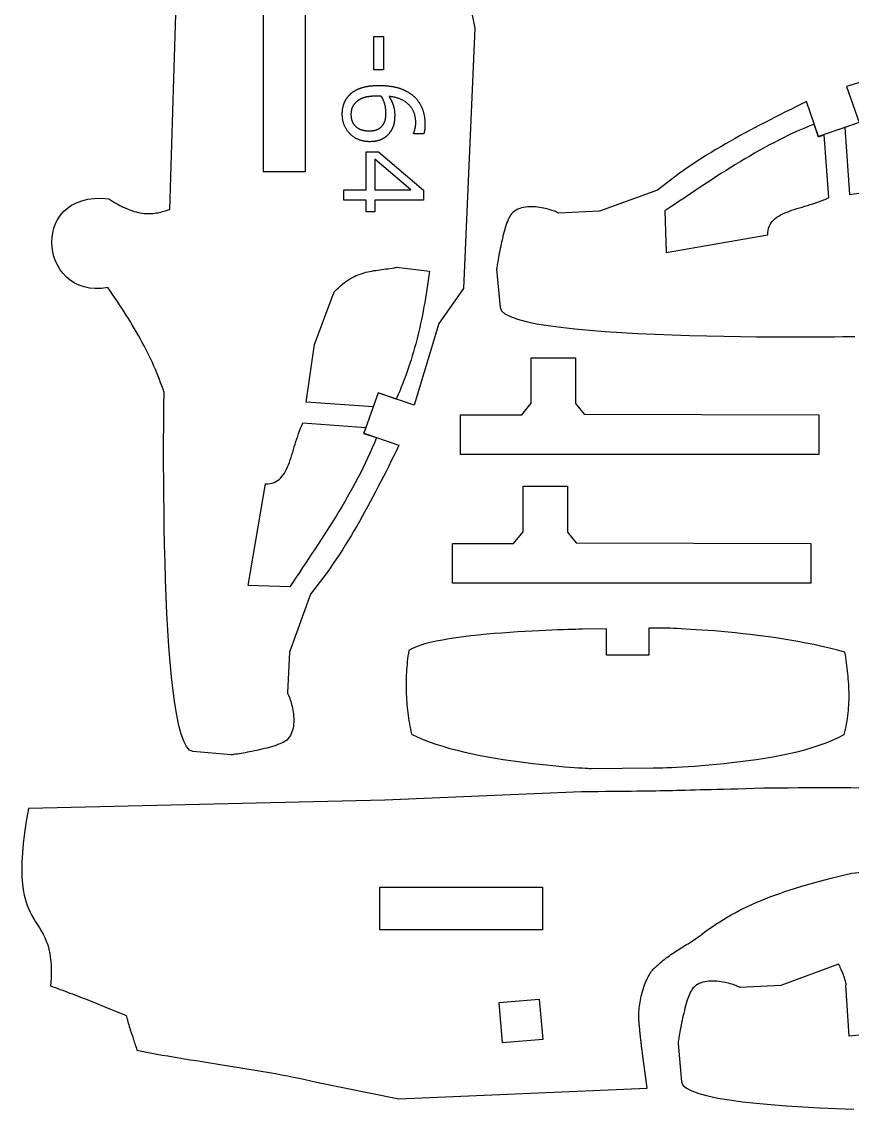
# Model space of a CAD drawing. Extents: x 0.7 to 62.9, y 0.9 to 38.4.
# Drawn here: x 0.72 to 19.09, y 0.97 to 25.04 of the extents above; entities that cross this region are included whole.
import ezdxf

# ---------------------------------------------------------------- set-up
doc = ezdxf.new("R2010")
doc.units = 0
doc.layers.add('LAYER_1', color=7, linetype='CONTINUOUS')

msp = doc.modelspace()

# ---------------------------------------------------------------- linework, layer by layer
at = {"layer": 'LAYER_1', "color": 7}
for points in [[(3.993, 20.883), (4.083, 23.775), (4.128, 25.204), (4.167, 25.727), (4.258, 26.955)], [(10.37, 26.721), (10.739, 24.894)], [(10.739, 24.894), (10.487, 19.137), (9.943, 18.359), (9.396, 16.549), (8.598, 16.827), (8.288, 15.933), (9.061, 15.664)], [(27.304, 24.946), (21.547, 24.695), (20.769, 24.15), (18.959, 23.604), (19.237, 22.806), (18.343, 22.495), (18.074, 23.269)], [(18.074, 23.269), (17.958, 23.212), (17.842, 23.155), (17.727, 23.098), (17.612, 23.041), (17.498, 22.984), (17.384, 22.927), (17.271, 22.869), (17.159, 22.811), (17.047, 22.753), (16.936, 22.695), (16.826, 22.636), (16.716, 22.577), (16.607, 22.517), (16.499, 22.457), (16.391, 22.396), (16.284, 22.335), (16.178, 22.273), (16.073, 22.21), (15.968, 22.146), (15.865, 22.082), (15.762, 22.017), (15.66, 21.951), (15.558, 21.884), (15.458, 21.816), (15.358, 21.748), (15.259, 21.678), (15.162, 21.607), (15.065, 21.535), (14.969, 21.461), (14.874, 21.387), (14.779, 21.311)], [(18.247, 22.774), (18.131, 22.726), (18.016, 22.678), (17.903, 22.628), (17.79, 22.576), (17.679, 22.524), (17.569, 22.47), (17.46, 22.415), (17.351, 22.359), (17.243, 22.303), (17.136, 22.245), (17.03, 22.186), (16.924, 22.126), (16.819, 22.065), (16.714, 22.003), (16.61, 21.941), (16.506, 21.877), (16.402, 21.813), (16.299, 21.748), (16.195, 21.683), (16.092, 21.617), (15.989, 21.55), (15.886, 21.482), (15.782, 21.414), (15.679, 21.346), (15.575, 21.277), (15.471, 21.207), (15.367, 21.137), (15.262, 21.067), (15.157, 20.996), (15.051, 20.925), (14.945, 20.854)], [(18.571, 21.146), (18.465, 22.538), (18.339, 22.485), (18.247, 22.774)], [(19.237, 22.808), (18.923, 22.7), (19.028, 21.214), (20.302, 21.399), (21.469, 21.836)], [(14.779, 21.311), (13.496, 20.844), (12.593, 20.801)], [(2.622, 19.156), (2.479, 19.136), (2.343, 19.132), (2.216, 19.143), (2.098, 19.168), (1.987, 19.206), (1.886, 19.255), (1.793, 19.316), (1.709, 19.385), (1.635, 19.464), (1.569, 19.549), (1.514, 19.641), (1.468, 19.738), (1.431, 19.839), (1.405, 19.944), (1.389, 20.05), (1.383, 20.157), (1.388, 20.263), (1.403, 20.369), (1.429, 20.472), (1.466, 20.571), (1.515, 20.666), (1.574, 20.755), (1.645, 20.837), (1.728, 20.912), (1.822, 20.977), (1.929, 21.032), (2.047, 21.076), (2.178, 21.108), (2.322, 21.127), (2.478, 21.131), (2.647, 21.12)], [(2.647, 21.12), (2.711, 21.078), (2.772, 21.04), (2.832, 21.005), (2.89, 20.973), (2.946, 20.945), (3.001, 20.919), (3.054, 20.895), (3.105, 20.875), (3.154, 20.857), (3.202, 20.842), (3.249, 20.828), (3.295, 20.818), (3.339, 20.809), (3.382, 20.802), (3.423, 20.797), (3.464, 20.794), (3.504, 20.792), (3.543, 20.792), (3.581, 20.794), (3.618, 20.797), (3.654, 20.801), (3.69, 20.806), (3.725, 20.812), (3.76, 20.819), (3.794, 20.827), (3.828, 20.835), (3.861, 20.844), (3.894, 20.853), (3.927, 20.863), (3.96, 20.873), (3.993, 20.883)], [(12.593, 20.801), (12.591, 20.803), (12.586, 20.807), (12.576, 20.812), (12.562, 20.819), (12.544, 20.826), (12.523, 20.835), (12.498, 20.844), (12.471, 20.854), (12.441, 20.864), (12.408, 20.875), (12.373, 20.885), (12.336, 20.895), (12.297, 20.904), (12.257, 20.913), (12.215, 20.921), (12.172, 20.929), (12.128, 20.934), (12.083, 20.939), (12.038, 20.942), (11.993, 20.943), (11.948, 20.942), (11.903, 20.94), (11.859, 20.934), (11.815, 20.927), (11.773, 20.916), (11.731, 20.903), (11.692, 20.887), (11.653, 20.867), (11.617, 20.844), (11.583, 20.817), (11.551, 20.786)], [(17.22, 20.319), (17.221, 20.372), (17.226, 20.42), (17.236, 20.466), (17.251, 20.509), (17.27, 20.548), (17.293, 20.585), (17.319, 20.62), (17.35, 20.652), (17.383, 20.682), (17.42, 20.71), (17.46, 20.736), (17.502, 20.761), (17.548, 20.784), (17.595, 20.806), (17.645, 20.827), (17.697, 20.846), (17.75, 20.865), (17.805, 20.884), (17.862, 20.902), (17.919, 20.919), (17.978, 20.937), (18.037, 20.954), (18.097, 20.972), (18.157, 20.991), (18.218, 21.01), (18.278, 21.029), (18.338, 21.05), (18.398, 21.072), (18.457, 21.095), (18.515, 21.12), (18.571, 21.146)], [(11.551, 20.786), (11.534, 20.765), (11.516, 20.738), (11.499, 20.707), (11.482, 20.673), (11.466, 20.634), (11.45, 20.592), (11.434, 20.547), (11.419, 20.5), (11.404, 20.45), (11.389, 20.399), (11.375, 20.346), (11.361, 20.292), (11.348, 20.237), (11.335, 20.182), (11.323, 20.127), (11.312, 20.073), (11.301, 20.019), (11.29, 19.966), (11.281, 19.915), (11.271, 19.866), (11.263, 19.82), (11.255, 19.776), (11.248, 19.735), (11.242, 19.697), (11.236, 19.663), (11.232, 19.633), (11.228, 19.608), (11.225, 19.588), (11.223, 19.573), (11.221, 19.564), (11.221, 19.561)], [(14.945, 20.854), (14.974, 19.93), (17.22, 20.319)], [(7.628, 19.059), (7.675, 19.107), (7.721, 19.151), (7.767, 19.192), (7.812, 19.23), (7.856, 19.265), (7.901, 19.297), (7.945, 19.326), (7.988, 19.353), (8.032, 19.377), (8.075, 19.399), (8.118, 19.419), (8.161, 19.437), (8.203, 19.453), (8.246, 19.468), (8.289, 19.481), (8.332, 19.493), (8.375, 19.503), (8.418, 19.513), (8.461, 19.521), (8.504, 19.529), (8.548, 19.536), (8.592, 19.542), (8.636, 19.549), (8.681, 19.555), (8.726, 19.561), (8.772, 19.567), (8.818, 19.573), (8.865, 19.58), (8.912, 19.587), (8.96, 19.595), (9.009, 19.604)], [(9.738, 19.516), (9.725, 19.414), (9.71, 19.313), (9.696, 19.214), (9.681, 19.115), (9.665, 19.017), (9.649, 18.921), (9.632, 18.825), (9.615, 18.731), (9.597, 18.637), (9.579, 18.544), (9.56, 18.451), (9.541, 18.36), (9.52, 18.269), (9.499, 18.179), (9.477, 18.089), (9.455, 18), (9.431, 17.911), (9.407, 17.822), (9.382, 17.734), (9.356, 17.647), (9.329, 17.559), (9.301, 17.472), (9.272, 17.385), (9.242, 17.298), (9.211, 17.211), (9.179, 17.124), (9.146, 17.037), (9.112, 16.95), (9.077, 16.863), (9.04, 16.775), (9.002, 16.688)], [(9.009, 19.604), (9.738, 19.516)], [(11.221, 19.561), (11.299, 18.713)], [(3.867, 16.831), (3.843, 16.904), (3.818, 16.977), (3.791, 17.05), (3.764, 17.124), (3.735, 17.197), (3.705, 17.271), (3.674, 17.345), (3.641, 17.419), (3.608, 17.493), (3.573, 17.567), (3.538, 17.642), (3.501, 17.716), (3.463, 17.791), (3.424, 17.866), (3.385, 17.941), (3.344, 18.016), (3.302, 18.091), (3.259, 18.166), (3.215, 18.242), (3.171, 18.317), (3.125, 18.393), (3.078, 18.469), (3.031, 18.545), (2.983, 18.621), (2.934, 18.697), (2.884, 18.773), (2.833, 18.849), (2.781, 18.926), (2.729, 19.002), (2.676, 19.079), (2.622, 19.156)], [(8.6, 16.827), (8.492, 16.514), (7.006, 16.619), (7.191, 17.892), (7.628, 19.059)], [(11.299, 18.713), (11.33, 18.64), (11.406, 18.573), (11.525, 18.511), (11.683, 18.454), (11.877, 18.403), (12.104, 18.356), (12.361, 18.313), (12.644, 18.275), (12.95, 18.24), (13.277, 18.21), (13.622, 18.183), (13.98, 18.16), (14.348, 18.139), (14.725, 18.122), (15.106, 18.107), (15.488, 18.095), (15.869, 18.086), (16.245, 18.078), (16.612, 18.072), (16.968, 18.068), (17.31, 18.066), (17.634, 18.065), (17.938, 18.064), (18.217, 18.065), (18.47, 18.066), (18.692, 18.068), (18.881, 18.07), (19.034, 18.071), (19.147, 18.073)], [(4.505, 8.889), (4.432, 8.92), (4.365, 8.997), (4.303, 9.115), (4.247, 9.273), (4.195, 9.467), (4.148, 9.694), (4.105, 9.951), (4.067, 10.234), (4.033, 10.541), (4.002, 10.868), (3.975, 11.212), (3.952, 11.57), (3.931, 11.939), (3.914, 12.315), (3.9, 12.696), (3.888, 13.078), (3.878, 13.459), (3.87, 13.835), (3.865, 14.202), (3.861, 14.558), (3.858, 14.9), (3.857, 15.224), (3.857, 15.528), (3.857, 15.808), (3.858, 16.06), (3.86, 16.282), (3.862, 16.471), (3.864, 16.624), (3.865, 16.737), (3.866, 16.807), (3.867, 16.831)], [(9.002, 16.688), (8.6, 16.827)], [(6.112, 14.81), (6.164, 14.811), (6.213, 14.816), (6.258, 14.827), (6.301, 14.841), (6.341, 14.86), (6.378, 14.883), (6.412, 14.909), (6.444, 14.94), (6.474, 14.973), (6.502, 15.01), (6.529, 15.05), (6.553, 15.093), (6.576, 15.138), (6.598, 15.185), (6.619, 15.235), (6.639, 15.287), (6.657, 15.34), (6.676, 15.396), (6.694, 15.452), (6.711, 15.51), (6.729, 15.568), (6.747, 15.627), (6.765, 15.687), (6.783, 15.748), (6.802, 15.808), (6.822, 15.868), (6.842, 15.928), (6.864, 15.988), (6.887, 16.047), (6.912, 16.105), (6.938, 16.162)], [(6.938, 16.162), (8.331, 16.055), (8.277, 15.929), (8.566, 15.837)], [(8.566, 15.837), (8.519, 15.721), (8.47, 15.606), (8.42, 15.493), (8.368, 15.381), (8.316, 15.269), (8.262, 15.159), (8.208, 15.05), (8.152, 14.941), (8.095, 14.833), (8.037, 14.726), (7.978, 14.62), (7.918, 14.514), (7.857, 14.409), (7.795, 14.304), (7.733, 14.2), (7.67, 14.096), (7.605, 13.992), (7.541, 13.889), (7.475, 13.785), (7.409, 13.682), (7.342, 13.579), (7.275, 13.476), (7.206, 13.372), (7.138, 13.269), (7.069, 13.165), (6.999, 13.061), (6.93, 12.957), (6.859, 12.852), (6.789, 12.747), (6.718, 12.641), (6.646, 12.535)], [(9.061, 15.664), (9.005, 15.548), (8.948, 15.432), (8.891, 15.317), (8.834, 15.202), (8.776, 15.088), (8.719, 14.974), (8.661, 14.861), (8.604, 14.749), (8.545, 14.637), (8.487, 14.526), (8.428, 14.416), (8.369, 14.306), (8.309, 14.197), (8.249, 14.089), (8.188, 13.981), (8.127, 13.875), (8.065, 13.768), (8.002, 13.663), (7.939, 13.559), (7.874, 13.455), (7.809, 13.352), (7.743, 13.25), (7.676, 13.148), (7.609, 13.048), (7.54, 12.948), (7.47, 12.85), (7.399, 12.752), (7.327, 12.655), (7.254, 12.559), (7.179, 12.464), (7.103, 12.37)], [(6.646, 12.535), (5.723, 12.564), (6.112, 14.81)], [(7.103, 12.37), (6.637, 11.086), (6.593, 10.183)], [(13.12, 11.594), (13.11, 11.593), (13.081, 11.593), (13.035, 11.592), (12.971, 11.59), (12.892, 11.588), (12.799, 11.586), (12.693, 11.582), (12.574, 11.578), (12.445, 11.573), (12.307, 11.567), (12.159, 11.561), (12.005, 11.553), (11.845, 11.544), (11.68, 11.534), (11.511, 11.522), (11.34, 11.51), (11.167, 11.496), (10.995, 11.481), (10.823, 11.464), (10.654, 11.446), (10.488, 11.426), (10.327, 11.404), (10.171, 11.381), (10.023, 11.355), (9.882, 11.328), (9.752, 11.299), (9.631, 11.269), (9.522, 11.236), (9.427, 11.2), (9.345, 11.163), (9.279, 11.124)], [(14.892, 11.619), (14.586, 11.614), (14.586, 11.021), (13.648, 11.021), (13.648, 11.601), (13.12, 11.594)], [(18.925, 11.084), (18.757, 11.13), (18.586, 11.174), (18.413, 11.214), (18.237, 11.253), (18.06, 11.288), (17.882, 11.322), (17.704, 11.353), (17.527, 11.382), (17.35, 11.408), (17.175, 11.433), (17.002, 11.456), (16.831, 11.476), (16.664, 11.495), (16.501, 11.512), (16.343, 11.528), (16.189, 11.542), (16.041, 11.555), (15.899, 11.566), (15.764, 11.575), (15.637, 11.584), (15.518, 11.591), (15.407, 11.598), (15.305, 11.603), (15.213, 11.607), (15.131, 11.611), (15.061, 11.614), (15.002, 11.616), (14.955, 11.617), (14.92, 11.618), (14.899, 11.618), (14.892, 11.619)], [(9.279, 11.124), (9.269, 11.062), (9.261, 11.001), (9.253, 10.94), (9.246, 10.879), (9.24, 10.819), (9.235, 10.758), (9.23, 10.697), (9.226, 10.637), (9.223, 10.576), (9.221, 10.516), (9.219, 10.456), (9.218, 10.396), (9.218, 10.336), (9.219, 10.276), (9.22, 10.217), (9.223, 10.157), (9.225, 10.098), (9.229, 10.038), (9.233, 9.979), (9.238, 9.92), (9.244, 9.861), (9.25, 9.802), (9.258, 9.743), (9.265, 9.684), (9.274, 9.625), (9.283, 9.567), (9.293, 9.508), (9.304, 9.45), (9.315, 9.391), (9.327, 9.333), (9.339, 9.275)], [(18.908, 9.265), (18.924, 9.323), (18.938, 9.382), (18.951, 9.441), (18.962, 9.499), (18.973, 9.558), (18.982, 9.617), (18.99, 9.676), (18.997, 9.734), (19.002, 9.793), (19.007, 9.852), (19.011, 9.91), (19.013, 9.969), (19.015, 10.028), (19.016, 10.086), (19.016, 10.145), (19.015, 10.204), (19.013, 10.263), (19.011, 10.321), (19.008, 10.38), (19.004, 10.439), (18.999, 10.497), (18.994, 10.556), (18.988, 10.615), (18.982, 10.673), (18.975, 10.732), (18.968, 10.791), (18.96, 10.85), (18.952, 10.908), (18.943, 10.967), (18.934, 11.026), (18.925, 11.084)], [(6.593, 10.183), (6.595, 10.181), (6.599, 10.176), (6.604, 10.166), (6.611, 10.152), (6.619, 10.134), (6.627, 10.113), (6.637, 10.088), (6.646, 10.061), (6.657, 10.031), (6.667, 9.998), (6.677, 9.963), (6.687, 9.926), (6.697, 9.887), (6.706, 9.847), (6.714, 9.805), (6.721, 9.762), (6.727, 9.718), (6.731, 9.673), (6.734, 9.628), (6.735, 9.583), (6.735, 9.538), (6.732, 9.493), (6.727, 9.449), (6.719, 9.406), (6.708, 9.363), (6.695, 9.322), (6.679, 9.282), (6.659, 9.244), (6.636, 9.207), (6.609, 9.173), (6.578, 9.141)], [(9.339, 9.275), (9.462, 9.215), (9.594, 9.157), (9.733, 9.103), (9.88, 9.052), (10.032, 9.003), (10.19, 8.958), (10.352, 8.915), (10.517, 8.875), (10.685, 8.838), (10.855, 8.803), (11.026, 8.771), (11.197, 8.741), (11.367, 8.713), (11.535, 8.687), (11.701, 8.664), (11.864, 8.642), (12.022, 8.623), (12.175, 8.605), (12.322, 8.59), (12.463, 8.576), (12.595, 8.563), (12.719, 8.552), (12.834, 8.543), (12.939, 8.535), (13.032, 8.528), (13.113, 8.523), (13.182, 8.519), (13.236, 8.516), (13.276, 8.513), (13.301, 8.512), (13.31, 8.512)], [(14.682, 8.524), (14.691, 8.524), (14.718, 8.525), (14.762, 8.526), (14.822, 8.528), (14.897, 8.53), (14.986, 8.533), (15.087, 8.537), (15.201, 8.543), (15.326, 8.55), (15.46, 8.558), (15.604, 8.567), (15.756, 8.578), (15.916, 8.591), (16.081, 8.606), (16.252, 8.623), (16.427, 8.642), (16.605, 8.663), (16.786, 8.686), (16.968, 8.712), (17.151, 8.741), (17.332, 8.772), (17.513, 8.806), (17.691, 8.844), (17.865, 8.884), (18.035, 8.928), (18.2, 8.975), (18.358, 9.025), (18.509, 9.079), (18.652, 9.137), (18.785, 9.199), (18.908, 9.265)], [(6.578, 9.141), (6.557, 9.124), (6.53, 9.106), (6.5, 9.089), (6.465, 9.073), (6.426, 9.056), (6.384, 9.04), (6.339, 9.024), (6.292, 9.009), (6.242, 8.994), (6.191, 8.979), (6.138, 8.965), (6.084, 8.951), (6.029, 8.938), (5.974, 8.925), (5.919, 8.913), (5.865, 8.902), (5.811, 8.891), (5.759, 8.88), (5.708, 8.871), (5.659, 8.862), (5.612, 8.853), (5.568, 8.845), (5.527, 8.838), (5.489, 8.832), (5.455, 8.827), (5.426, 8.822), (5.401, 8.818), (5.38, 8.815), (5.366, 8.813), (5.356, 8.811), (5.353, 8.811)], [(5.353, 8.811), (4.505, 8.889)], [(13.31, 8.512), (14.682, 8.524)], [(13.096, 7.996), (8.752, 7.811), (0.868, 7.627)], [(17.126, 8.073), (16.922, 8.068), (16.733, 8.063), (16.557, 8.058), (16.393, 8.054), (16.24, 8.05), (16.097, 8.046), (15.963, 8.042), (15.838, 8.039), (15.72, 8.036), (15.609, 8.033), (15.503, 8.03), (15.402, 8.028), (15.304, 8.025), (15.209, 8.023), (15.116, 8.021), (15.023, 8.019), (14.931, 8.017), (14.837, 8.015), (14.742, 8.013), (14.643, 8.012), (14.541, 8.01), (14.433, 8.009), (14.32, 8.007), (14.201, 8.006), (14.073, 8.004), (13.937, 8.003), (13.792, 8.002), (13.636, 8), (13.469, 7.999), (13.289, 7.997), (13.096, 7.996)], [(19.398, 8.079), (19.056, 8.081), (18.732, 8.082), (18.429, 8.083), (18.149, 8.082), (17.896, 8.081), (17.674, 8.079), (17.485, 8.077), (17.333, 8.076), (17.22, 8.074), (17.15, 8.073), (17.126, 8.073)], [(0.868, 7.627), (0.819, 7.345), (0.781, 7.087), (0.752, 6.851), (0.733, 6.636), (0.722, 6.441), (0.719, 6.264), (0.723, 6.103), (0.734, 5.958), (0.751, 5.828), (0.773, 5.709), (0.8, 5.602), (0.832, 5.505), (0.866, 5.417), (0.904, 5.335), (0.943, 5.259), (0.984, 5.188), (1.026, 5.119), (1.069, 5.053), (1.11, 4.986), (1.151, 4.918), (1.191, 4.848), (1.228, 4.774), (1.262, 4.694), (1.292, 4.608), (1.319, 4.513), (1.34, 4.409), (1.356, 4.295), (1.366, 4.168), (1.37, 4.027), (1.366, 3.872), (1.353, 3.7)], [(19.075, 6.199), (21.357, 6.423), (21.43, 5.293), (21.553, 4.905), (21.587, 4.836), (22.87, 5.303), (23.774, 5.346)], [(15.747, 4.834), (15.827, 4.894), (15.908, 4.953), (15.99, 5.01), (16.072, 5.065), (16.155, 5.119), (16.238, 5.171), (16.323, 5.222), (16.409, 5.271), (16.497, 5.319), (16.586, 5.366), (16.677, 5.412), (16.769, 5.457), (16.864, 5.501), (16.961, 5.544), (17.06, 5.586), (17.161, 5.628), (17.265, 5.668), (17.372, 5.708), (17.482, 5.748), (17.594, 5.786), (17.71, 5.825), (17.829, 5.863), (17.952, 5.901), (18.078, 5.938), (18.208, 5.975), (18.342, 6.013), (18.48, 6.05), (18.622, 6.087), (18.768, 6.124), (18.919, 6.161), (19.075, 6.199)], [(14.707, 4.093), (14.74, 4.124), (14.773, 4.154), (14.806, 4.184), (14.839, 4.213), (14.873, 4.24), (14.906, 4.267), (14.94, 4.294), (14.974, 4.319), (15.008, 4.344), (15.043, 4.369), (15.077, 4.393), (15.111, 4.416), (15.146, 4.439), (15.18, 4.462), (15.215, 4.484), (15.249, 4.506), (15.284, 4.528), (15.318, 4.55), (15.352, 4.571), (15.386, 4.592), (15.42, 4.614), (15.454, 4.635), (15.488, 4.656), (15.521, 4.678), (15.554, 4.699), (15.587, 4.721), (15.62, 4.743), (15.652, 4.765), (15.684, 4.788), (15.716, 4.811), (15.747, 4.834)], [(14.37, 2.926), (14.368, 2.964), (14.367, 3.004), (14.366, 3.044), (14.367, 3.085), (14.37, 3.126), (14.373, 3.168), (14.377, 3.211), (14.382, 3.254), (14.388, 3.297), (14.395, 3.341), (14.403, 3.384), (14.411, 3.428), (14.421, 3.471), (14.431, 3.514), (14.442, 3.556), (14.454, 3.598), (14.467, 3.64), (14.48, 3.68), (14.495, 3.72), (14.509, 3.759), (14.525, 3.797), (14.541, 3.833), (14.557, 3.869), (14.574, 3.903), (14.592, 3.935), (14.61, 3.966), (14.629, 3.995), (14.648, 4.023), (14.667, 4.048), (14.687, 4.071), (14.707, 4.093)], [(18.788, 4.176), (18.781, 4.178), (17.508, 3.708), (16.605, 3.664)], [(18.948, 3.717), (18.95, 3.72), (18.951, 3.725), (18.951, 3.732), (18.951, 3.741), (18.949, 3.751), (18.946, 3.764), (18.943, 3.777), (18.939, 3.792), (18.935, 3.808), (18.93, 3.825), (18.924, 3.843), (18.918, 3.862), (18.912, 3.881), (18.905, 3.901), (18.898, 3.921), (18.891, 3.941), (18.883, 3.962), (18.875, 3.982), (18.868, 4.002), (18.86, 4.022), (18.852, 4.041), (18.845, 4.06), (18.837, 4.078), (18.83, 4.095), (18.823, 4.11), (18.816, 4.125), (18.809, 4.139), (18.803, 4.15), (18.798, 4.161), (18.793, 4.169), (18.788, 4.176)], [(1.353, 3.7), (1.408, 3.681), (1.462, 3.662), (1.516, 3.642), (1.57, 3.623), (1.624, 3.603), (1.678, 3.584), (1.732, 3.564), (1.785, 3.543), (1.839, 3.523), (1.893, 3.503), (1.947, 3.482), (2.001, 3.461), (2.055, 3.44), (2.108, 3.419), (2.162, 3.398), (2.216, 3.377), (2.27, 3.355), (2.324, 3.334), (2.378, 3.312), (2.432, 3.29), (2.486, 3.268), (2.54, 3.246), (2.594, 3.224), (2.648, 3.202), (2.703, 3.18), (2.757, 3.157), (2.811, 3.135), (2.866, 3.112), (2.921, 3.09), (2.975, 3.067), (3.03, 3.044)], [(15.563, 3.649), (15.546, 3.628), (15.528, 3.602), (15.511, 3.571), (15.494, 3.536), (15.478, 3.497), (15.462, 3.455), (15.446, 3.41), (15.43, 3.363), (15.415, 3.313), (15.401, 3.262), (15.387, 3.209), (15.373, 3.155), (15.36, 3.1), (15.347, 3.045), (15.335, 2.991), (15.323, 2.936), (15.312, 2.882), (15.302, 2.83), (15.292, 2.779), (15.283, 2.73), (15.275, 2.683), (15.267, 2.639), (15.26, 2.598), (15.254, 2.56), (15.248, 2.526), (15.244, 2.497), (15.24, 2.472), (15.237, 2.451), (15.234, 2.437), (15.233, 2.427), (15.233, 2.424)], [(16.605, 3.664), (16.603, 3.666), (16.597, 3.67), (16.587, 3.675), (16.573, 3.682), (16.556, 3.69), (16.535, 3.698), (16.51, 3.708), (16.483, 3.717), (16.453, 3.728), (16.42, 3.738), (16.385, 3.748), (16.348, 3.758), (16.309, 3.768), (16.268, 3.777), (16.227, 3.785), (16.184, 3.792), (16.14, 3.798), (16.095, 3.802), (16.05, 3.805), (16.005, 3.807), (15.96, 3.806), (15.915, 3.803), (15.871, 3.798), (15.827, 3.79), (15.785, 3.78), (15.743, 3.766), (15.703, 3.75), (15.665, 3.73), (15.629, 3.707), (15.595, 3.68), (15.563, 3.649)], [(21.33, 2.814), (19.021, 2.588), (18.948, 3.717), (18.948, 3.717)], [(3.03, 3.044), (3.038, 3.014), (3.046, 2.985), (3.054, 2.958), (3.061, 2.932), (3.067, 2.908), (3.074, 2.885), (3.08, 2.863), (3.086, 2.842), (3.092, 2.822), (3.097, 2.802), (3.103, 2.783), (3.109, 2.764), (3.114, 2.745), (3.12, 2.727), (3.126, 2.708), (3.132, 2.689), (3.138, 2.67), (3.144, 2.65), (3.151, 2.63), (3.158, 2.609), (3.165, 2.587), (3.173, 2.564), (3.181, 2.539), (3.19, 2.513), (3.199, 2.486), (3.208, 2.457), (3.219, 2.426), (3.23, 2.393), (3.241, 2.358), (3.254, 2.321), (3.267, 2.282)], [(14.449, 2.201), (14.445, 2.227), (14.442, 2.253), (14.439, 2.278), (14.436, 2.304), (14.433, 2.329), (14.429, 2.354), (14.426, 2.379), (14.423, 2.404), (14.421, 2.428), (14.418, 2.453), (14.415, 2.477), (14.412, 2.501), (14.409, 2.525), (14.407, 2.549), (14.404, 2.572), (14.401, 2.596), (14.399, 2.619), (14.396, 2.642), (14.394, 2.665), (14.392, 2.687), (14.389, 2.71), (14.387, 2.732), (14.385, 2.754), (14.383, 2.776), (14.381, 2.798), (14.379, 2.82), (14.377, 2.842), (14.375, 2.863), (14.373, 2.884), (14.372, 2.905), (14.37, 2.926)], [(15.233, 2.424), (15.311, 1.576)], [(3.267, 2.282), (3.373, 2.259), (3.481, 2.236), (3.593, 2.214), (3.708, 2.192), (3.826, 2.171), (3.946, 2.15), (4.068, 2.129), (4.193, 2.108), (4.319, 2.087), (4.447, 2.066), (4.577, 2.046), (4.709, 2.025), (4.841, 2.004), (4.975, 1.984), (5.11, 1.962), (5.245, 1.941), (5.381, 1.92), (5.517, 1.898), (5.653, 1.876), (5.789, 1.854), (5.925, 1.831), (6.061, 1.807), (6.196, 1.783), (6.331, 1.759), (6.464, 1.734), (6.597, 1.708), (6.728, 1.682), (6.857, 1.655), (6.985, 1.627), (7.111, 1.598), (7.235, 1.569)], [(9.062, 1.201), (14.552, 1.44), (14.449, 2.201)], [(7.235, 1.569), (9.062, 1.201)], [(15.311, 1.576), (15.342, 1.503), (15.418, 1.436), (15.537, 1.375), (15.695, 1.318), (15.889, 1.266), (16.116, 1.219), (16.373, 1.176), (16.656, 1.138), (16.962, 1.104), (17.289, 1.073), (17.633, 1.046), (17.991, 1.023), (18.36, 1.003), (18.737, 0.985), (19.118, 0.971)]]:
    msp.add_lwpolyline(points, dxfattribs=at)
for points in [[(6.996, 21.72), (6.996, 25.318), (6.058, 25.318), (6.058, 21.72)], [(10.425, 16.338), (11.776, 16.338), (11.985, 16.594), (11.985, 17.603), (12.968, 17.603), (12.968, 16.586), (13.158, 16.351), (18.35, 16.338), (18.35, 15.461), (10.425, 15.461)], [(10.245, 13.492), (11.596, 13.492), (11.805, 13.748), (11.805, 14.757), (12.788, 14.757), (12.788, 13.739), (12.978, 13.504), (18.17, 13.492), (18.17, 12.615), (10.245, 12.615)], [(12.236, 4.943), (8.639, 4.943), (8.639, 5.882), (12.236, 5.882)], [(11.352, 2.441), (11.274, 3.33), (12.163, 3.407), (12.24, 2.518)]]:
    msp.add_lwpolyline(points, close=True, dxfattribs=at)
at = {"layer": 'LAYER_1', "color": 1}
for points in [[(8.506, 23.973), (8.506, 24.711), (8.72, 24.711), (8.72, 23.973)], [(8.339, 20.829), (8.339, 21.09), (7.844, 21.09), (7.844, 21.316), (8.339, 21.316), (8.339, 22.159), (8.61, 22.159), (9.603, 21.307), (9.603, 21.09), (8.528, 21.09), (8.528, 20.829)], [(8.528, 21.316), (9.322, 21.316), (8.528, 21.998)]]:
    msp.add_lwpolyline(points, close=True, dxfattribs=at)
for points in [[(8.226, 23.574), (8.237, 23.577), (8.248, 23.581), (8.258, 23.584), (8.269, 23.587), (8.28, 23.59), (8.292, 23.593), (8.303, 23.596), (8.314, 23.598), (8.326, 23.601), (8.338, 23.603), (8.35, 23.606), (8.362, 23.608), (8.374, 23.61), (8.386, 23.612), (8.399, 23.614), (8.411, 23.616), (8.424, 23.617), (8.437, 23.619), (8.45, 23.62), (8.463, 23.622), (8.476, 23.623), (8.49, 23.624), (8.503, 23.625), (8.517, 23.626), (8.531, 23.626), (8.545, 23.627), (8.559, 23.627), (8.573, 23.628), (8.587, 23.628), (8.602, 23.628), (8.616, 23.628)], [(8.616, 23.628), (8.631, 23.628), (8.646, 23.628), (8.661, 23.628), (8.676, 23.628), (8.69, 23.627), (8.705, 23.627), (8.719, 23.626), (8.734, 23.625), (8.748, 23.624), (8.762, 23.623), (8.776, 23.622), (8.789, 23.621), (8.803, 23.62), (8.817, 23.618), (8.83, 23.617), (8.844, 23.615), (8.857, 23.613), (8.87, 23.612), (8.883, 23.61), (8.896, 23.608), (8.909, 23.606), (8.922, 23.603), (8.934, 23.601), (8.947, 23.599), (8.959, 23.596), (8.971, 23.593), (8.983, 23.591), (8.996, 23.588), (9.007, 23.585), (9.019, 23.582), (9.031, 23.579)], [(7.847, 23.229), (7.85, 23.236), (7.853, 23.243), (7.855, 23.249), (7.858, 23.256), (7.861, 23.263), (7.864, 23.269), (7.867, 23.276), (7.871, 23.282), (7.874, 23.289), (7.877, 23.295), (7.881, 23.301), (7.884, 23.308), (7.888, 23.314), (7.891, 23.32), (7.895, 23.326), (7.899, 23.332), (7.903, 23.338), (7.907, 23.344), (7.911, 23.35), (7.915, 23.356), (7.92, 23.362), (7.924, 23.367), (7.928, 23.373), (7.933, 23.379), (7.937, 23.384), (7.942, 23.39), (7.947, 23.395), (7.952, 23.401), (7.957, 23.406), (7.962, 23.412), (7.967, 23.417)], [(7.967, 23.417), (7.973, 23.423), (7.979, 23.43), (7.986, 23.436), (7.993, 23.442), (8, 23.448), (8.007, 23.455), (8.014, 23.46), (8.021, 23.466), (8.029, 23.472), (8.036, 23.478), (8.044, 23.483), (8.052, 23.489), (8.06, 23.494), (8.068, 23.499), (8.076, 23.504), (8.085, 23.51), (8.093, 23.514), (8.102, 23.519), (8.111, 23.524), (8.12, 23.529), (8.129, 23.533), (8.138, 23.538), (8.147, 23.542), (8.157, 23.547), (8.166, 23.551), (8.176, 23.555), (8.186, 23.559), (8.196, 23.563), (8.206, 23.567), (8.216, 23.57), (8.226, 23.574)], [(8.27, 23.352), (8.263, 23.35), (8.257, 23.347), (8.25, 23.344), (8.243, 23.342), (8.237, 23.339), (8.23, 23.336), (8.224, 23.333), (8.218, 23.33), (8.212, 23.327), (8.206, 23.324), (8.2, 23.321), (8.194, 23.318), (8.188, 23.315), (8.182, 23.311), (8.177, 23.308), (8.171, 23.304), (8.166, 23.301), (8.16, 23.297), (8.155, 23.294), (8.15, 23.29), (8.145, 23.286), (8.14, 23.283), (8.135, 23.279), (8.131, 23.275), (8.126, 23.271), (8.121, 23.267), (8.117, 23.263), (8.113, 23.259), (8.108, 23.254), (8.104, 23.25), (8.1, 23.246)], [(8.566, 23.39), (8.554, 23.39), (8.542, 23.39), (8.53, 23.39), (8.519, 23.389), (8.507, 23.389), (8.496, 23.389), (8.485, 23.388), (8.474, 23.387), (8.464, 23.387), (8.453, 23.386), (8.443, 23.385), (8.433, 23.384), (8.423, 23.383), (8.413, 23.382), (8.403, 23.381), (8.394, 23.38), (8.384, 23.379), (8.375, 23.377), (8.366, 23.376), (8.357, 23.374), (8.348, 23.373), (8.34, 23.371), (8.331, 23.369), (8.323, 23.367), (8.315, 23.365), (8.307, 23.363), (8.3, 23.361), (8.292, 23.359), (8.285, 23.357), (8.277, 23.355), (8.27, 23.352)], [(8.626, 23.388), (8.624, 23.389), (8.623, 23.389), (8.621, 23.389), (8.619, 23.389), (8.618, 23.389), (8.616, 23.389), (8.614, 23.389), (8.613, 23.389), (8.611, 23.389), (8.609, 23.389), (8.607, 23.389), (8.606, 23.389), (8.604, 23.39), (8.602, 23.39), (8.6, 23.39), (8.598, 23.39), (8.596, 23.39), (8.594, 23.39), (8.592, 23.39), (8.59, 23.39), (8.588, 23.39), (8.586, 23.39), (8.584, 23.39), (8.581, 23.39), (8.579, 23.39), (8.577, 23.39), (8.575, 23.39), (8.572, 23.39), (8.57, 23.39), (8.568, 23.39), (8.566, 23.39)], [(8.677, 23.385), (8.675, 23.385), (8.673, 23.385), (8.672, 23.385), (8.67, 23.386), (8.668, 23.386), (8.667, 23.386), (8.665, 23.386), (8.663, 23.386), (8.662, 23.386), (8.66, 23.386), (8.658, 23.387), (8.657, 23.387), (8.655, 23.387), (8.653, 23.387), (8.652, 23.387), (8.65, 23.387), (8.648, 23.387), (8.647, 23.387), (8.645, 23.387), (8.644, 23.388), (8.642, 23.388), (8.64, 23.388), (8.639, 23.388), (8.637, 23.388), (8.635, 23.388), (8.634, 23.388), (8.632, 23.388), (8.631, 23.388), (8.629, 23.388), (8.627, 23.388), (8.626, 23.388)], [(8.75, 23.208), (8.748, 23.213), (8.747, 23.219), (8.745, 23.225), (8.743, 23.23), (8.742, 23.236), (8.74, 23.241), (8.738, 23.247), (8.736, 23.253), (8.734, 23.258), (8.732, 23.264), (8.73, 23.27), (8.728, 23.275), (8.725, 23.281), (8.723, 23.287), (8.721, 23.292), (8.719, 23.298), (8.716, 23.304), (8.714, 23.31), (8.711, 23.315), (8.709, 23.321), (8.706, 23.327), (8.703, 23.333), (8.7, 23.338), (8.698, 23.344), (8.695, 23.35), (8.692, 23.356), (8.689, 23.362), (8.686, 23.367), (8.683, 23.373), (8.68, 23.379), (8.677, 23.385)], [(9.273, 23.208), (9.263, 23.217), (9.252, 23.227), (9.241, 23.236), (9.23, 23.245), (9.219, 23.253), (9.208, 23.262), (9.196, 23.27), (9.184, 23.277), (9.172, 23.285), (9.159, 23.292), (9.147, 23.299), (9.134, 23.306), (9.121, 23.312), (9.107, 23.319), (9.094, 23.325), (9.08, 23.33), (9.066, 23.336), (9.051, 23.341), (9.037, 23.346), (9.022, 23.35), (9.007, 23.355), (8.992, 23.359), (8.976, 23.363), (8.961, 23.366), (8.945, 23.369), (8.929, 23.373), (8.912, 23.375), (8.896, 23.378), (8.879, 23.38), (8.862, 23.382), (8.844, 23.384)], [(8.844, 23.384), (8.848, 23.377), (8.852, 23.371), (8.856, 23.365), (8.859, 23.358), (8.863, 23.352), (8.867, 23.346), (8.87, 23.339), (8.873, 23.333), (8.877, 23.326), (8.88, 23.32), (8.883, 23.314), (8.887, 23.308), (8.89, 23.301), (8.893, 23.295), (8.896, 23.289), (8.899, 23.282), (8.902, 23.276), (8.904, 23.27), (8.907, 23.264), (8.91, 23.257), (8.912, 23.251), (8.915, 23.245), (8.917, 23.239), (8.92, 23.232), (8.922, 23.226), (8.925, 23.22), (8.927, 23.214), (8.929, 23.207), (8.931, 23.201), (8.933, 23.195), (8.935, 23.189)], [(9.031, 23.579), (9.043, 23.575), (9.054, 23.572), (9.066, 23.568), (9.077, 23.565), (9.088, 23.561), (9.099, 23.557), (9.111, 23.553), (9.122, 23.549), (9.133, 23.544), (9.143, 23.54), (9.154, 23.535), (9.165, 23.531), (9.176, 23.526), (9.186, 23.521), (9.197, 23.516), (9.207, 23.511), (9.217, 23.505), (9.227, 23.5), (9.237, 23.494), (9.248, 23.489), (9.257, 23.483), (9.267, 23.477), (9.277, 23.471), (9.287, 23.465), (9.296, 23.458), (9.306, 23.452), (9.315, 23.445), (9.325, 23.439), (9.334, 23.432), (9.343, 23.425), (9.352, 23.418)], [(9.352, 23.418), (9.361, 23.411), (9.369, 23.404), (9.378, 23.397), (9.386, 23.39), (9.394, 23.383), (9.402, 23.376), (9.41, 23.368), (9.417, 23.36), (9.425, 23.353), (9.432, 23.345), (9.44, 23.337), (9.447, 23.329), (9.454, 23.32), (9.461, 23.312), (9.468, 23.303), (9.474, 23.295), (9.481, 23.286), (9.487, 23.277), (9.494, 23.268), (9.5, 23.259), (9.506, 23.25), (9.512, 23.24), (9.518, 23.231), (9.524, 23.221), (9.529, 23.211), (9.535, 23.201), (9.54, 23.191), (9.545, 23.181), (9.55, 23.171), (9.555, 23.16), (9.56, 23.15)], [(7.807, 22.993), (7.807, 23.001), (7.807, 23.009), (7.807, 23.018), (7.808, 23.026), (7.808, 23.034), (7.809, 23.042), (7.809, 23.05), (7.81, 23.058), (7.81, 23.066), (7.811, 23.074), (7.812, 23.082), (7.813, 23.09), (7.814, 23.098), (7.815, 23.105), (7.816, 23.113), (7.818, 23.121), (7.819, 23.128), (7.821, 23.136), (7.822, 23.143), (7.824, 23.151), (7.826, 23.158), (7.827, 23.165), (7.829, 23.173), (7.831, 23.18), (7.833, 23.187), (7.835, 23.194), (7.838, 23.201), (7.84, 23.208), (7.842, 23.215), (7.845, 23.222), (7.847, 23.229)], [(8.023, 23.129), (8.022, 23.125), (8.02, 23.121), (8.019, 23.116), (8.018, 23.112), (8.016, 23.108), (8.015, 23.104), (8.014, 23.1), (8.013, 23.095), (8.012, 23.091), (8.01, 23.087), (8.009, 23.082), (8.009, 23.078), (8.008, 23.074), (8.007, 23.069), (8.006, 23.065), (8.005, 23.06), (8.004, 23.056), (8.004, 23.051), (8.003, 23.047), (8.003, 23.042), (8.002, 23.038), (8.002, 23.033), (8.001, 23.028), (8.001, 23.024), (8.001, 23.019), (8, 23.014), (8, 23.01), (8, 23.005), (8, 23), (8, 22.995), (8, 22.991)], [(8.1, 23.246), (8.097, 23.242), (8.093, 23.239), (8.09, 23.235), (8.087, 23.232), (8.084, 23.228), (8.081, 23.225), (8.078, 23.221), (8.075, 23.217), (8.072, 23.214), (8.069, 23.21), (8.067, 23.206), (8.064, 23.203), (8.061, 23.199), (8.059, 23.195), (8.056, 23.191), (8.054, 23.188), (8.051, 23.184), (8.049, 23.18), (8.047, 23.176), (8.044, 23.172), (8.042, 23.168), (8.04, 23.165), (8.038, 23.161), (8.036, 23.157), (8.034, 23.153), (8.032, 23.149), (8.03, 23.145), (8.028, 23.141), (8.027, 23.137), (8.025, 23.133), (8.023, 23.129)], [(8.773, 23.021), (8.773, 23.028), (8.773, 23.034), (8.773, 23.04), (8.773, 23.047), (8.773, 23.053), (8.773, 23.059), (8.772, 23.066), (8.772, 23.072), (8.771, 23.078), (8.771, 23.084), (8.77, 23.091), (8.77, 23.097), (8.769, 23.103), (8.769, 23.109), (8.768, 23.115), (8.767, 23.121), (8.766, 23.127), (8.765, 23.133), (8.765, 23.139), (8.764, 23.145), (8.763, 23.151), (8.762, 23.157), (8.76, 23.162), (8.759, 23.168), (8.758, 23.174), (8.757, 23.18), (8.756, 23.185), (8.754, 23.191), (8.753, 23.197), (8.751, 23.202), (8.75, 23.208)], [(8.935, 23.189), (8.937, 23.183), (8.939, 23.176), (8.941, 23.17), (8.943, 23.163), (8.945, 23.157), (8.946, 23.15), (8.948, 23.144), (8.95, 23.137), (8.951, 23.13), (8.953, 23.123), (8.954, 23.116), (8.955, 23.109), (8.956, 23.102), (8.958, 23.095), (8.959, 23.088), (8.96, 23.081), (8.961, 23.074), (8.962, 23.066), (8.962, 23.059), (8.963, 23.052), (8.964, 23.044), (8.965, 23.037), (8.965, 23.029), (8.966, 23.021), (8.966, 23.013), (8.966, 23.006), (8.967, 22.998), (8.967, 22.99), (8.967, 22.982), (8.967, 22.974), (8.967, 22.966)], [(9.433, 22.803), (9.432, 22.819), (9.432, 22.835), (9.431, 22.851), (9.43, 22.866), (9.429, 22.882), (9.427, 22.897), (9.425, 22.912), (9.422, 22.927), (9.419, 22.941), (9.416, 22.956), (9.413, 22.97), (9.409, 22.984), (9.405, 22.998), (9.4, 23.011), (9.395, 23.024), (9.39, 23.037), (9.385, 23.05), (9.379, 23.063), (9.373, 23.075), (9.366, 23.088), (9.359, 23.1), (9.352, 23.111), (9.345, 23.123), (9.337, 23.134), (9.329, 23.145), (9.32, 23.156), (9.312, 23.167), (9.303, 23.178), (9.293, 23.188), (9.283, 23.198), (9.273, 23.208)], [(9.56, 23.15), (9.565, 23.139), (9.57, 23.129), (9.574, 23.118), (9.579, 23.107), (9.583, 23.096), (9.587, 23.084), (9.591, 23.073), (9.594, 23.062), (9.598, 23.05), (9.601, 23.038), (9.604, 23.027), (9.607, 23.015), (9.61, 23.003), (9.613, 22.991), (9.616, 22.978), (9.618, 22.966), (9.62, 22.953), (9.623, 22.941), (9.625, 22.928), (9.626, 22.915), (9.628, 22.903), (9.629, 22.889), (9.631, 22.876), (9.632, 22.863), (9.633, 22.85), (9.634, 22.836), (9.635, 22.823), (9.635, 22.809), (9.636, 22.795), (9.636, 22.781), (9.636, 22.767)], [(7.976, 22.56), (7.965, 22.572), (7.955, 22.583), (7.945, 22.595), (7.935, 22.607), (7.926, 22.619), (7.917, 22.632), (7.908, 22.644), (7.9, 22.657), (7.892, 22.669), (7.885, 22.682), (7.877, 22.695), (7.871, 22.709), (7.864, 22.722), (7.858, 22.736), (7.852, 22.75), (7.847, 22.764), (7.842, 22.778), (7.837, 22.792), (7.832, 22.806), (7.828, 22.821), (7.825, 22.836), (7.821, 22.851), (7.818, 22.866), (7.816, 22.881), (7.813, 22.897), (7.811, 22.912), (7.81, 22.928), (7.809, 22.944), (7.808, 22.96), (7.807, 22.976), (7.807, 22.993)], [(8, 22.991), (8, 22.98), (8, 22.969), (8.001, 22.958), (8.001, 22.948), (8.002, 22.937), (8.004, 22.927), (8.005, 22.917), (8.007, 22.907), (8.008, 22.897), (8.01, 22.888), (8.013, 22.878), (8.015, 22.869), (8.018, 22.86), (8.021, 22.851), (8.024, 22.842), (8.027, 22.833), (8.031, 22.825), (8.035, 22.816), (8.039, 22.808), (8.043, 22.8), (8.047, 22.792), (8.052, 22.784), (8.057, 22.777), (8.062, 22.769), (8.067, 22.762), (8.073, 22.755), (8.079, 22.748), (8.084, 22.741), (8.091, 22.734), (8.097, 22.728), (8.104, 22.721)], [(8.712, 22.762), (8.714, 22.766), (8.717, 22.769), (8.719, 22.773), (8.721, 22.777), (8.724, 22.78), (8.726, 22.784), (8.728, 22.788), (8.73, 22.791), (8.732, 22.795), (8.734, 22.799), (8.736, 22.802), (8.737, 22.806), (8.739, 22.81), (8.741, 22.814), (8.743, 22.818), (8.744, 22.822), (8.746, 22.826), (8.747, 22.83), (8.749, 22.833), (8.75, 22.837), (8.751, 22.841), (8.753, 22.846), (8.754, 22.85), (8.755, 22.854), (8.756, 22.858), (8.757, 22.862), (8.758, 22.866), (8.759, 22.87), (8.76, 22.874), (8.761, 22.879), (8.762, 22.883)], [(8.762, 22.883), (8.762, 22.887), (8.763, 22.891), (8.764, 22.896), (8.764, 22.9), (8.765, 22.904), (8.766, 22.909), (8.766, 22.913), (8.767, 22.917), (8.768, 22.922), (8.768, 22.926), (8.769, 22.931), (8.769, 22.935), (8.769, 22.939), (8.77, 22.944), (8.77, 22.948), (8.771, 22.953), (8.771, 22.957), (8.771, 22.962), (8.772, 22.966), (8.772, 22.971), (8.772, 22.975), (8.772, 22.98), (8.773, 22.984), (8.773, 22.989), (8.773, 22.993), (8.773, 22.998), (8.773, 23.003), (8.773, 23.007), (8.773, 23.012), (8.773, 23.017), (8.773, 23.021)], [(8.967, 22.966), (8.967, 22.958), (8.967, 22.951), (8.967, 22.944), (8.967, 22.937), (8.967, 22.93), (8.966, 22.923), (8.966, 22.916), (8.966, 22.909), (8.965, 22.903), (8.965, 22.896), (8.965, 22.889), (8.964, 22.883), (8.963, 22.876), (8.963, 22.87), (8.962, 22.863), (8.962, 22.857), (8.961, 22.851), (8.96, 22.844), (8.959, 22.838), (8.958, 22.832), (8.957, 22.826), (8.956, 22.82), (8.955, 22.814), (8.954, 22.808), (8.953, 22.802), (8.952, 22.796), (8.951, 22.791), (8.95, 22.785), (8.949, 22.779), (8.947, 22.774), (8.946, 22.768)], [(8.104, 22.721), (8.11, 22.715), (8.118, 22.709), (8.125, 22.703), (8.132, 22.698), (8.14, 22.692), (8.148, 22.687), (8.156, 22.682), (8.164, 22.677), (8.172, 22.673), (8.181, 22.668), (8.19, 22.664), (8.199, 22.66), (8.208, 22.656), (8.217, 22.653), (8.227, 22.649), (8.236, 22.646), (8.246, 22.643), (8.256, 22.641), (8.267, 22.638), (8.277, 22.636), (8.288, 22.634), (8.299, 22.632), (8.31, 22.63), (8.321, 22.628), (8.332, 22.627), (8.344, 22.626), (8.356, 22.625), (8.368, 22.624), (8.38, 22.624), (8.392, 22.623), (8.405, 22.623)], [(8.405, 22.623), (8.412, 22.623), (8.419, 22.623), (8.426, 22.623), (8.433, 22.624), (8.439, 22.624), (8.446, 22.624), (8.453, 22.625), (8.459, 22.625), (8.465, 22.626), (8.472, 22.626), (8.478, 22.627), (8.484, 22.628), (8.49, 22.629), (8.496, 22.63), (8.502, 22.631), (8.508, 22.632), (8.514, 22.633), (8.52, 22.634), (8.525, 22.635), (8.531, 22.637), (8.536, 22.638), (8.542, 22.64), (8.547, 22.641), (8.552, 22.643), (8.557, 22.645), (8.563, 22.646), (8.568, 22.648), (8.572, 22.65), (8.577, 22.652), (8.582, 22.654), (8.587, 22.656)], [(8.405, 22.623), (8.405, 22.623)], [(8.587, 22.656), (8.591, 22.658), (8.596, 22.66), (8.601, 22.663), (8.605, 22.665), (8.61, 22.668), (8.614, 22.67), (8.618, 22.673), (8.623, 22.675), (8.627, 22.678), (8.631, 22.681), (8.636, 22.684), (8.64, 22.687), (8.644, 22.69), (8.648, 22.694), (8.652, 22.697), (8.656, 22.7), (8.66, 22.704), (8.664, 22.707), (8.668, 22.711), (8.672, 22.715), (8.676, 22.719), (8.68, 22.723), (8.683, 22.727), (8.687, 22.731), (8.691, 22.735), (8.694, 22.74), (8.698, 22.744), (8.702, 22.748), (8.705, 22.753), (8.709, 22.758), (8.712, 22.762)], [(8.946, 22.768), (8.945, 22.763), (8.943, 22.757), (8.942, 22.752), (8.94, 22.746), (8.938, 22.74), (8.937, 22.735), (8.935, 22.729), (8.933, 22.724), (8.931, 22.718), (8.929, 22.712), (8.926, 22.707), (8.924, 22.701), (8.922, 22.695), (8.919, 22.69), (8.917, 22.684), (8.914, 22.678), (8.911, 22.673), (8.908, 22.667), (8.905, 22.661), (8.902, 22.656), (8.899, 22.65), (8.896, 22.644), (8.893, 22.638), (8.889, 22.633), (8.886, 22.627), (8.882, 22.621), (8.879, 22.615), (8.875, 22.61), (8.871, 22.604), (8.867, 22.598), (8.863, 22.592)], [(9.383, 22.566), (9.384, 22.568), (9.385, 22.571), (9.386, 22.573), (9.388, 22.575), (9.389, 22.578), (9.39, 22.58), (9.391, 22.583), (9.392, 22.586), (9.393, 22.588), (9.394, 22.591), (9.395, 22.594), (9.396, 22.597), (9.397, 22.6), (9.399, 22.603), (9.4, 22.606), (9.401, 22.61), (9.402, 22.613), (9.403, 22.616), (9.404, 22.62), (9.405, 22.623), (9.406, 22.627), (9.407, 22.631), (9.408, 22.634), (9.409, 22.638), (9.41, 22.642), (9.411, 22.646), (9.412, 22.65), (9.413, 22.654), (9.414, 22.658), (9.415, 22.662), (9.416, 22.667)], [(9.416, 22.667), (9.417, 22.671), (9.418, 22.675), (9.419, 22.68), (9.42, 22.684), (9.421, 22.688), (9.422, 22.692), (9.423, 22.697), (9.424, 22.701), (9.424, 22.705), (9.425, 22.71), (9.426, 22.714), (9.426, 22.718), (9.427, 22.723), (9.428, 22.727), (9.428, 22.732), (9.429, 22.736), (9.429, 22.74), (9.43, 22.745), (9.43, 22.749), (9.431, 22.754), (9.431, 22.758), (9.431, 22.762), (9.432, 22.767), (9.432, 22.771), (9.432, 22.776), (9.432, 22.78), (9.432, 22.785), (9.433, 22.789), (9.433, 22.794), (9.433, 22.798), (9.433, 22.803)], [(9.63, 22.65), (9.63, 22.647), (9.629, 22.644), (9.629, 22.641), (9.628, 22.638), (9.628, 22.635), (9.627, 22.632), (9.627, 22.629), (9.626, 22.626), (9.626, 22.623), (9.625, 22.62), (9.625, 22.617), (9.624, 22.613), (9.623, 22.61), (9.623, 22.607), (9.622, 22.604), (9.621, 22.601), (9.621, 22.598), (9.62, 22.595), (9.619, 22.592), (9.618, 22.589), (9.618, 22.586), (9.617, 22.583), (9.616, 22.579), (9.615, 22.576), (9.614, 22.573), (9.613, 22.57), (9.612, 22.567), (9.612, 22.564), (9.611, 22.561), (9.61, 22.558), (9.609, 22.555)], [(9.636, 22.767), (9.636, 22.763), (9.636, 22.758), (9.636, 22.754), (9.636, 22.75), (9.636, 22.745), (9.636, 22.741), (9.636, 22.737), (9.635, 22.733), (9.635, 22.729), (9.635, 22.725), (9.635, 22.721), (9.635, 22.717), (9.635, 22.713), (9.635, 22.709), (9.634, 22.705), (9.634, 22.701), (9.634, 22.697), (9.634, 22.694), (9.634, 22.69), (9.633, 22.687), (9.633, 22.683), (9.633, 22.68), (9.633, 22.676), (9.632, 22.673), (9.632, 22.669), (9.632, 22.666), (9.631, 22.663), (9.631, 22.66), (9.631, 22.656), (9.63, 22.653), (9.63, 22.65)], [(8.414, 22.383), (8.397, 22.383), (8.38, 22.384), (8.363, 22.385), (8.347, 22.386), (8.33, 22.388), (8.314, 22.39), (8.298, 22.392), (8.282, 22.395), (8.267, 22.398), (8.252, 22.402), (8.236, 22.406), (8.221, 22.41), (8.207, 22.414), (8.192, 22.419), (8.178, 22.425), (8.164, 22.43), (8.15, 22.437), (8.136, 22.443), (8.122, 22.45), (8.109, 22.457), (8.096, 22.465), (8.083, 22.472), (8.07, 22.481), (8.058, 22.489), (8.046, 22.498), (8.033, 22.508), (8.022, 22.518), (8.01, 22.528), (7.998, 22.538), (7.987, 22.549), (7.976, 22.56)], [(8.681, 22.436), (8.674, 22.433), (8.667, 22.43), (8.66, 22.427), (8.652, 22.424), (8.645, 22.421), (8.637, 22.418), (8.629, 22.415), (8.621, 22.412), (8.614, 22.41), (8.606, 22.408), (8.597, 22.405), (8.589, 22.403), (8.581, 22.401), (8.572, 22.399), (8.564, 22.397), (8.555, 22.396), (8.547, 22.394), (8.538, 22.393), (8.529, 22.391), (8.52, 22.39), (8.511, 22.389), (8.502, 22.388), (8.492, 22.387), (8.483, 22.386), (8.473, 22.385), (8.464, 22.385), (8.454, 22.384), (8.444, 22.384), (8.434, 22.383), (8.424, 22.383), (8.414, 22.383)], [(8.863, 22.592), (8.859, 22.586), (8.854, 22.579), (8.849, 22.573), (8.844, 22.566), (8.839, 22.56), (8.834, 22.554), (8.829, 22.548), (8.824, 22.542), (8.818, 22.536), (8.813, 22.531), (8.807, 22.525), (8.802, 22.52), (8.796, 22.514), (8.79, 22.509), (8.785, 22.504), (8.779, 22.499), (8.773, 22.494), (8.767, 22.489), (8.761, 22.484), (8.755, 22.48), (8.748, 22.475), (8.742, 22.471), (8.735, 22.467), (8.729, 22.462), (8.722, 22.458), (8.716, 22.454), (8.709, 22.451), (8.702, 22.447), (8.695, 22.443), (8.688, 22.44), (8.681, 22.436)], [(9.609, 22.555), (9.383, 22.555), (9.383, 22.566)]]:
    msp.add_lwpolyline(points, dxfattribs=at)

doc.saveas('drawing.dxf')
